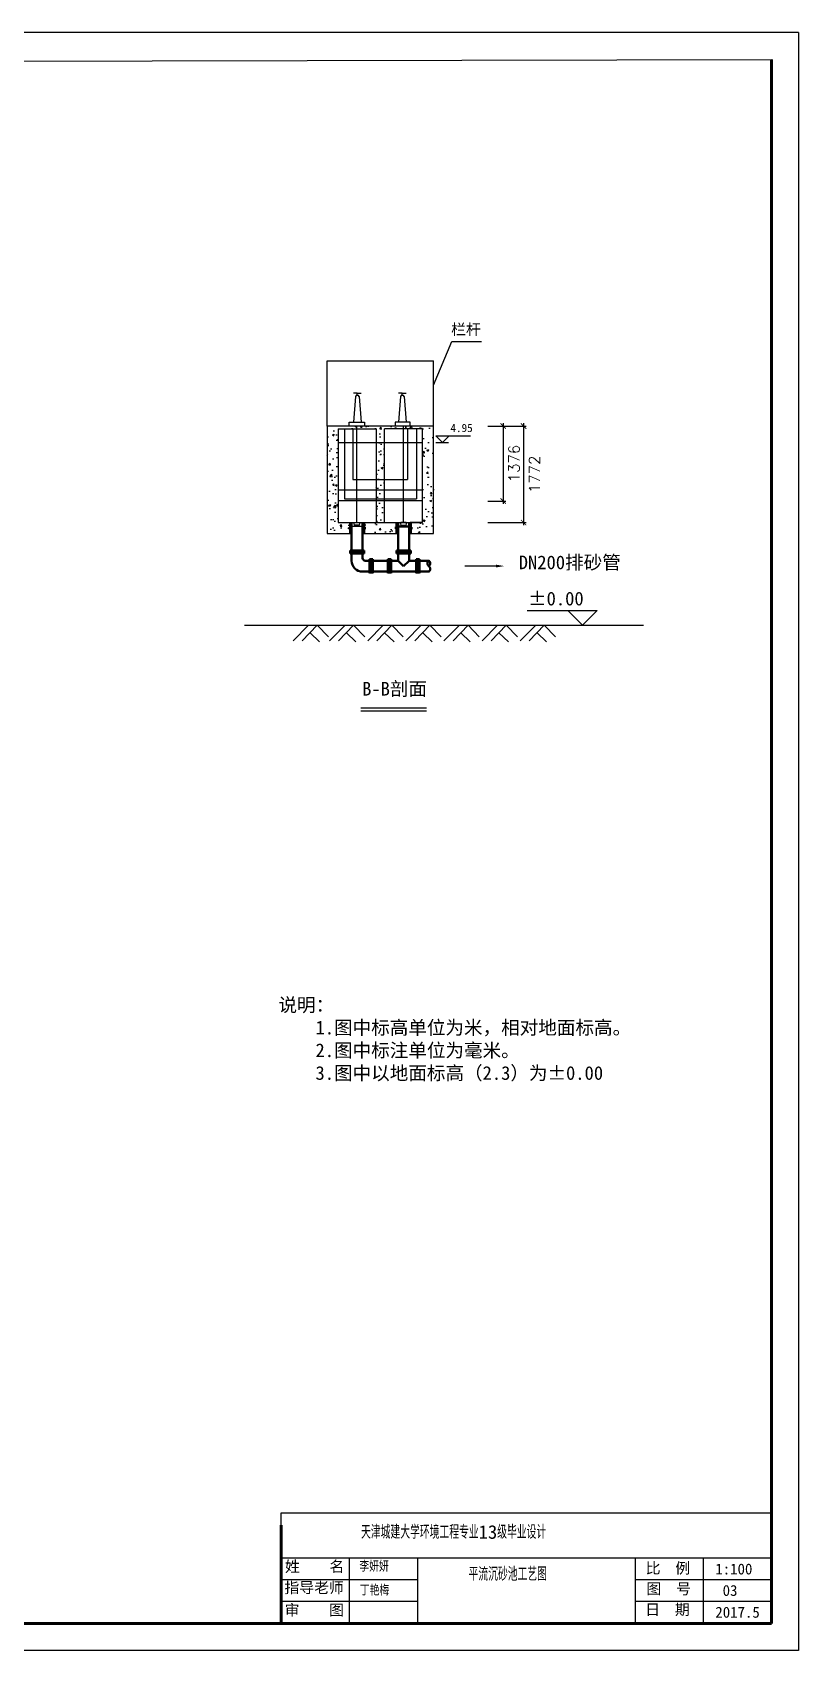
# Model space of a CAD drawing. Header units: inches. Extents: x -34962 to 57911, y -2619 to 27171.
# Drawn here: x 43841 to 57911, y -2529 to 27171 of the extents above; entities that cross this region are included whole.
import ezdxf

# ---------------------------------------------------------------- set-up
doc = ezdxf.new("R2010")
doc.units = ezdxf.units.IN
doc.header["$MEASUREMENT"] = 0
doc.linetypes.add('ACAD_ISO02W100', pattern=[15, 12, -3])
doc.layers.get('0').update_dxf_attribs({"lineweight": 30})
doc.layers.add('tukuang', color=7, linetype='Continuous', lineweight=60)
doc.layers.add('管道', color=90, linetype='Continuous', lineweight=50)
doc.layers.add('WALL', color=3, linetype='Continuous')
doc.layers.add('图层2', color=5, linetype='Continuous')
doc.styles.get("Standard").update_dxf_attribs({"font": 'txt', "bigfont": 'gbcbig.shx'})
doc.styles.add('样式 1', font='')
doc.styles.get('样式 1').set_extended_font_data('FangSong_GB2312')
doc.dimstyles.new('沉砂池', dxfattribs={"dimtxt": 200, "dimasz": 100, "dimexe": 50, "dimexo": 1000, "dimgap": 100, "dimtad": 2, "dimdec": 0, "dimdsep": 46, "dimtxsty": 'Standard', "dimblk": 'ARCHTICK', "dimcen": 2.5, "dimdle": 50, "dimadec": 0, "dimazin": 0, "dimtfac": 1, "dimtdec": 0, "dimtmove": 0, "dimatfit": 3, "dimldrblk": 'ARCHTICK', "dimfxl": 100, "dimarcsym": 0})
pattern_1 = [(50, (50822.62, 1339.52), (358.63, -31.376), [37.5, -412.5]), (355, (50822.6, 1339.5), (-69.376, 376.096), [30, -330]), (100.4514, (50852.5, 1336.9), (289.255, 344.72), [31.87, -350.571]), (46.1842, (50822.6, 1439.5), (533.62, -82.76), [56.25, -618.75]), (96.6356, (50867.1, 1432.6), (467.331, 487.059), [47.805, -525.856]), (351.1842, (50822.6, 1439.5), (467.331, 487.06), [45, -495]), (21, (50872.62, 1414.52), (298.4535, -201.3094), [37.5, -412.5]), (326, (50872.6, 1414.5), (121.658, 362.575), [30, -330]), (71.4514, (50897.5, 1397.74), (420.111, 161.265), [31.87, -350.571]), (37.5, (50822.62, 1339.52), (6.0799, 166.4469), [0, -326, 0, -335, 0, -331.25]), (7.5, (50822.62, 1339.52), (131.5348, 197.2059), [0, -191, 0, -318.5, 0, -126.25]), (327.5, (50711.12, 1339.52), (266.9112, -11.2774), [0, -125, 0, -390, 0, -517.5]), (317.5, (50661.12, 1339.52), (291.593, 50.0525), [0, -162.5, 0, -259, 0, -367.5])]

# ---------------------------------------------------------------- blocks, each defined once
blk = doc.blocks.new('_ARCHTICK')
at = {"color": 0, "linetype": 'ByBlock', "const_width": 0.15}
blk.add_lwpolyline([(-0.5, -0.5), (0.5, 0.5)], dxfattribs=at)
blk = doc.blocks.new('*D26')
at = {"color": 0, "lineweight": -2, "transparency": 16777216}
for p, q in [((52205, 19946), (52910, 19946)), ((52860, 19996), (52860, 18124)), ((52205, 18174), (52910, 18174))]:
    blk.add_line(p, q, dxfattribs=at)
at = {"layer": 'DEFPOINTS', "color": 0, "transparency": 16777216}
for p in [(51205, 19946), (51205, 18174), (52860, 18174)]:
    blk.add_point(p, dxfattribs=at)
at = {"color": 0, "lineweight": -2, "transparency": 16777216, "xscale": 100, "yscale": 100, "zscale": 100}
for p, rotation in [((52860, 19946), 90), ((52860, 18174), 270)]:
    blk.add_blockref('_ARCHTICK', p, dxfattribs=dict(at, rotation=rotation))
at = {"color": 0, "lineweight": -3, "transparency": 16777216, "insert": (53060, 19060), "char_height": 200, "attachment_point": 5, "rotation": 90}
blk.add_mtext('1772', dxfattribs=at)
blk = doc.blocks.new('*D27')
at = {"color": 0, "lineweight": -2, "transparency": 16777216}
for p, q in [((52205, 19946), (52536, 19946)), ((52486, 19996), (52486, 18520)), ((52205, 18570), (52536, 18570))]:
    blk.add_line(p, q, dxfattribs=at)
at = {"layer": 'DEFPOINTS', "color": 0, "transparency": 16777216}
for p in [(51205, 19946), (51205, 18570), (52486, 18570)]:
    blk.add_point(p, dxfattribs=at)
at = {"color": 0, "lineweight": -2, "transparency": 16777216, "xscale": 100, "yscale": 100, "zscale": 100}
for p, rotation in [((52486, 19946), 90), ((52486, 18570), 270)]:
    blk.add_blockref('_ARCHTICK', p, dxfattribs=dict(at, rotation=rotation))
at = {"color": 0, "lineweight": -3, "transparency": 16777216, "insert": (52686, 19258), "char_height": 200, "attachment_point": 5, "rotation": 90}
blk.add_mtext('1376', dxfattribs=at)

msp = doc.modelspace()

# ---------------------------------------------------------------- hatches: boundary and pattern name
at = {"lineweight": -3}
h = msp.add_hatch(dxfattribs=at)
h.set_pattern_fill('AR-CONC', color=256, scale=50, style=0)
h.set_pattern_definition(pattern_1)
h.paths.add_polyline_path([(49455, 19895.5), (49798.8, 19895.5), (49798.8, 19945.5), (49255, 19945.5), (49255, 19165.8), (49255, 17973.5), (49673.9, 17973.5), (49673.9, 18173.5), (49455, 18173.5)])
h.paths.add_polyline_path([(49933.9, 18173.5), (49933.9, 17973.5), (50528, 17973.5), (50528, 18173.5)])
h.paths.add_polyline_path([(51205, 19165.8), (51205, 19945.5), (50655.6, 19945.5), (50655.6, 19895.5), (51005, 19895.5), (51005, 19165.8), (51005, 18173.5), (50788, 18173.5), (50788, 17973.5), (51205, 17973.5)])
h = msp.add_hatch(dxfattribs=at)
h.set_pattern_fill('AR-CONC', color=256, scale=50, style=0)
h.set_pattern_definition(pattern_1)
h.paths.add_polyline_path([(50155, 19645.5), (50305, 19645.5), (50305, 19895.5), (50655.6, 19895.5), (50655.6, 19945.5), (49798.8, 19945.5), (49798.8, 19895.5), (50155, 19895.5)])
h.paths.add_polyline_path([(50155, 19165.8), (50155, 18965.5), (50305, 18965.5), (50305, 19213.2), (50305, 19645.5), (50155, 19645.5)])
h.paths.add_polyline_path([(50155, 18773.5), (50305, 18773.5), (50305, 18965.5), (50155, 18965.5)])
h.paths.add_polyline_path([(50155, 18610.7), (50305, 18610.7), (50305, 18773.5), (50155, 18773.5)])
h.paths.add_polyline_path([(50305, 18580.3), (50155, 18580.3), (50155, 18173.5), (50305, 18173.5)])
h.paths.add_polyline_path([(50155, 18610.7), (50155, 18580.3), (50305, 18580.3), (50305, 18610.7)])

# ---------------------------------------------------------------- linework, layer by layer
for p, q in [((57910.7, 27170.9), (57910.7, -2529.1)), ((51205, 20698.6), (51541.7, 21497.3)), ((51541.7, 21497.3), (52086.3, 21497.3)), ((49808, 20550.7), (49738.8, 20550.7)), ((49808, 20550.7), (49877.1, 20550.7)), ((49808, 20509.2), (49808, 20550.7)), ((50633.6, 20550.7), (50564.5, 20550.7)), ((50633.6, 20509.2), (50633.6, 20550.7)), ((50633.6, 20550.7), (50702.7, 20550.7)), ((49773.4, 20487.9), (49738.8, 20017.9)), ((49842.5, 20487.9), (49877.1, 20017.9)), ((50599.1, 20487.9), (50564.5, 20017.9)), ((50668.2, 20487.9), (50702.7, 20017.9)), ((49660.5, 20017.9), (49937, 20017.9)), ((49660.5, 19945.5), (49660.5, 20017.9)), ((49798.8, 18175.3), (49798.8, 19945.5)), ((49937, 20017.9), (49937, 19945.5)), ((50504.6, 20017.9), (50504.6, 19945.5)), ((50781, 20017.9), (50504.6, 20017.9)), ((50655.6, 18175.3), (50655.6, 19945.5)), ((50781, 19945.5), (50781, 20017.9)), ((51251.9, 19645.5), (51484.8, 19645.5)), ((49748.4, 18175.3), (49849.2, 18175.3)), ((49849.2, 18124.9), (49748.4, 18124.9)), ((50605.2, 18175.3), (50706, 18175.3)), ((50605.2, 18124.9), (50706, 18124.9)), ((52356.5, 17376.3), (51779.3, 17376.3)), ((52929, 16558.6), (54211.1, 16558.6)), ((53670.3, 16558.6), (53940.7, 16288.2)), ((53940.7, 16288.2), (54211.1, 16558.6)), ((48913.6, 16288.2), (48628.3, 16003.1)), ((49070.9, 16288.2), (48795.2, 16002.1)), ((48939.1, 16151.4), (49113.2, 15987.1)), ((49070.9, 16288.2), (49278.3, 16075.1)), ((49583.1, 16288.2), (49297.8, 16003.1)), ((49740.4, 16288.2), (49464.7, 16002.1)), ((49608.6, 16151.4), (49782.7, 15987.1)), ((49740.4, 16288.2), (49947.8, 16075.1)), ((50283.1, 16288.2), (49997.8, 16003.1)), ((50440.4, 16288.2), (50164.7, 16002.1)), ((50308.6, 16151.4), (50482.7, 15987.1)), ((50440.4, 16288.2), (50647.8, 16075.1)), ((50983.1, 16288.2), (50697.8, 16003.1)), ((51140.4, 16288.2), (50864.7, 16002.1)), ((51008.6, 16151.4), (51182.7, 15987.1)), ((51140.4, 16288.2), (51347.8, 16075.1)), ((51683.1, 16288.2), (51397.8, 16003.1)), ((51840.4, 16288.2), (51564.7, 16002.1)), ((51708.6, 16151.4), (51882.7, 15987.1)), ((51840.4, 16288.2), (52047.8, 16075.1)), ((52383.1, 16288.2), (52097.8, 16003.1)), ((52540.4, 16288.2), (52264.7, 16002.1)), ((52408.6, 16151.4), (52582.7, 15987.1)), ((52540.4, 16288.2), (52747.8, 16075.1)), ((53083.1, 16288.2), (52797.8, 16003.1)), ((53240.4, 16288.2), (52964.7, 16002.1)), ((53108.6, 16151.4), (53282.7, 15987.1)), ((53240.4, 16288.2), (53447.8, 16075.1)), ((57410.7, -829.1), (48410.7, -829.1)), ((49660.7, -829.1), (49660.7, -2029.1)), ((50910.7, -829.1), (50910.7, -2029.1)), ((54910.7, -829.1), (54910.7, -2029.1)), ((56160.7, -829.1), (56160.7, -2029.1)), ((50910.7, -1229.1), (48410.7, -1229.1)), ((57410.7, -1229.1), (54910.7, -1229.1)), ((50910.7, -1629.1), (48410.7, -1629.1)), ((57410.7, -1629.1), (54910.7, -1629.1)), ((57910.7, -2529.1), (15860.7, -2529.1))]:
    msp.add_line(p, q, dxfattribs=at)
at = {"color": 0, "ltscale": 0.5}
for p, q in [((51205, 19945.5), (49255, 19945.5)), ((49255, 19945.5), (49255, 19165.8)), ((51205, 19146.4), (51205, 19945.5)), ((49455, 19895.5), (49455, 18173.5)), ((50155, 19895.5), (50155, 19165.8)), ((50305, 19205.3), (50305, 19895.5)), ((51005, 19895.5), (50305, 19895.5)), ((51005, 19165.8), (51005, 19895.5)), ((49255, 19165.8), (49255, 17973.5)), ((50155, 19165.8), (50155, 18173.5)), ((50305, 18173.5), (50305, 19213.2)), ((51005, 18173.5), (51005, 19165.8)), ((51205, 17973.5), (51205, 19165.8)), ((49455, 18173.5), (49673.4, 18173.5)), ((49924.2, 18173.5), (50155, 18173.5)), ((50045.5, 18172.1), (50045.5, 18172.1)), ((50305, 18173.5), (50529.2, 18173.5)), ((49255, 17973.5), (49703.9, 17973.5)), ((49903.9, 17973.5), (50558, 17973.5)), ((50558.2, 18072.4), (50558.2, 18072.4)), ((50758, 17973.5), (51205, 17973.5))]:
    msp.add_line(p, q, dxfattribs=at)
for p, q in [((49455, 19895.5), (50155, 19895.5)), ((49455, 19645.5), (51005, 19645.5)), ((49455, 18773.5), (51005, 18773.5)), ((49726.8, 18965.5), (50730.6, 18965.5)), ((49455, 18580.3), (51005, 18580.3)), ((49455, 18173.5), (51005, 18173.5)), ((50655.6, 18175.3), (50605.2, 18175.3)), ((50706, 18175.3), (50655.6, 18175.3)), ((49255, 17973.5), (49703.9, 17973.5)), ((49903.9, 17973.5), (50558, 17973.5)), ((50758, 17973.5), (51205, 17973.5)), ((47735.2, 16288.2), (55065.2, 16288.2))]:
    msp.add_line(p, q)
at = {"lineweight": 30}
msp.add_line((49903.9, 18099.7), (49703.9, 18099.7), dxfattribs=at)
at = {"color": 3}
for p, q in [((50093.9, 17243.5), (50033.9, 17243.5)), ((50428, 17243.5), (50368, 17243.5)), ((50948, 17243.5), (50888, 17243.5))]:
    msp.add_line(p, q, dxfattribs=at)
at = {"color": 0, "ltscale": 0.5}
for points in [[(49570.8, 19895.5), (49570.8, 19165.8)], [(49726.8, 19895.5), (49726.8, 19165.8)], [(50730.6, 19895.5), (50730.6, 19165.8)], [(50894.1, 19895.5), (50894.1, 18610.7)], [(49570.8, 19165.8), (49570.8, 18610.7)], [(49726.8, 19165.8), (49726.8, 18965.5)], [(50730.6, 19165.8), (50730.6, 18965.5)], [(49570.8, 18610.7), (50894.1, 18610.7)], [(51005, 18173.5), (50780, 18173.5)]]:
    msp.add_lwpolyline(points, dxfattribs=at)
at = {"lineweight": -3, "ltscale": 10}
msp.add_lwpolyline([(52356.5, 17376.3, 50, 0, 0), (52506.5, 17376.3, 0, 0, 0)], format="xyseb", dxfattribs=at)
at = {"color": 0, "lineweight": -3, "ltscale": 0.5}
for points in [[(49870.6, 14771.6), (51078, 14771.6)], [(49870.6, 14716.1), (51078, 14716.1)]]:
    msp.add_lwpolyline(points, dxfattribs=at)
at = {"lineweight": -3}
for centre, radius, start, end in [((49808, 20470.5), 38.7, 26.75443, 153.24557), ((50633.6, 20470.5), 38.7, 26.75443, 153.24557), ((49798.8, 18150.1), 56.3, 153.43495, 206.56505), ((49798.8, 18150.1), 56.3, 333.43495, 26.56505), ((50655.6, 18150.1), 56.3, 153.43495, 206.56505), ((50655.6, 18150.1), 56.3, 333.43495, 26.56505)]:
    msp.add_arc(centre, radius, start, end, dxfattribs=at)
at = {"layer": 'tukuang'}
for p, q in [((57410.7, 26670.9), (57410.7, -2029.1)), ((57410.7, 26670.9), (57410.7, -2029.1)), ((48410.7, -229.1), (48410.7, -2029.1)), ((57410.7, -2029.1), (17110.7, -2029.1))]:
    msp.add_line(p, q, dxfattribs=at)
at = {"layer": 'WALL', "color": 0}
for p, q in [((57910.7, 27170.9), (15860.7, 27170.9)), ((17110.7, 26581.5), (57410.7, 26670.9)), ((48410.7, -229.1), (48410.7, 1.6)), ((48410.7, 1.6), (57410.7, 1.6))]:
    msp.add_line(p, q, dxfattribs=at)
at = {"layer": 'WALL'}
for p, q in [((49255, 19945.5), (49255, 21145.5)), ((49255, 21145.5), (51205, 21145.5)), ((51205, 19945.5), (51205, 21145.5))]:
    msp.add_line(p, q, dxfattribs=at)
at = {"layer": '图层2', "color": 0}
for p, q in [((51373.8, 19645.5), (51251.9, 19767.4)), ((51251.9, 19767.4), (51888.8, 19767.4)), ((51495.7, 19767.4), (51373.8, 19645.5))]:
    msp.add_line(p, q, dxfattribs=at)
at = {"layer": '管道'}
for p, q in [((49673.9, 17973.5), (49673.9, 18173.5)), ((49703.9, 17473.5), (49703.9, 18173.5)), ((49903.9, 17523.5), (49903.9, 18173.5)), ((49933.9, 18173.5), (49933.9, 17973.5)), ((50528, 17973.5), (50528, 18173.5)), ((50558, 18023.5), (50558, 18173.5)), ((50758, 17473.5), (50758, 18173.5)), ((50788, 17973.5), (50788, 18173.5)), ((49673.9, 18072.5), (49643.9, 18072.5)), ((49963.9, 18073.5), (49933.9, 18073.5)), ((50528, 18074.6), (50498, 18074.6)), ((50558, 17473.5), (50558, 18023.5)), ((50788, 18073.5), (50818, 18073.5)), ((49933.9, 17663.5), (49673.9, 17663.5)), ((49673.9, 17663.5), (49673.9, 17603.5)), ((49933.9, 17633.5), (49673.9, 17633.5)), ((49933.9, 17603.5), (49673.9, 17603.5)), ((49933.9, 17603.5), (49933.9, 17663.5)), ((50788, 17663.5), (50528, 17663.5)), ((50528, 17603.5), (50528, 17663.5)), ((50788, 17633.5), (50528, 17633.5)), ((50788, 17603.5), (50528, 17603.5)), ((50788, 17603.5), (50788, 17663.5)), ((51122, 17273.5), (49903.9, 17273.5)), ((50558, 17473.5), (49953.9, 17473.5)), ((50093.9, 17503.5), (50033.9, 17503.5)), ((50428, 17503.5), (50368, 17503.5)), ((50558, 17473.5), (50658, 17373.5)), ((50658, 17373.5), (50758, 17473.5)), ((51122, 17473.5), (50758, 17473.5)), ((50948, 17503.5), (50888, 17503.5))]:
    msp.add_line(p, q, dxfattribs=at)
at = {"layer": '管道', "color": 3}
for p, q in [((50033.9, 17243.5), (50033.9, 17503.5)), ((50063.9, 17243.5), (50063.9, 17503.5)), ((50093.9, 17243.5), (50093.9, 17503.5)), ((50368, 17243.5), (50368, 17503.5)), ((50398, 17243.5), (50398, 17503.5)), ((50428, 17243.5), (50428, 17503.5)), ((50888, 17243.5), (50888, 17503.5)), ((50918, 17243.5), (50918, 17503.5)), ((50948, 17243.5), (50948, 17503.5))]:
    msp.add_line(p, q, dxfattribs=at)
at = {"layer": '管道', "color": 7}
msp.add_lwpolyline([(50558, 18099.7), (50758, 18099.7)], dxfattribs=at)
at = {"layer": '管道'}
for centre, radius, start, end in [((49953.9, 17523.5), 50, 180, 270), ((49903.9, 17473.5), 200, 180, 270), ((51158.8, 17423.5), 62.1, 126.34205, 233.65795), ((51085.2, 17423.5), 62.1, 306.34205, 53.65795), ((51085.2, 17323.5), 62.1, 306.34205, 53.65795)]:
    msp.add_arc(centre, radius, start, end, dxfattribs=at)

# ---------------------------------------------------------------- texts
at = {"lineweight": -3, "insert": (51530.5, 21820.4), "char_height": 200, "width": 1178.993, "attachment_point": 1}
msp.add_mtext('{\\fFangSong_GB2312|b0|i0|c134|p49;栏杆}', dxfattribs=at)
at = {"attachment_point": 1}
for s, insert, char_height, width in [('{\\fFangSong_GB2312|b0|i0|c134|p49;DN200排砂管}', (52771.5, 17568.9), 250, 2002.376), ('{\\f宋体|b0|i0|c134|p2;±0.00}', (52943, 16903.9), 250, 1396.56), ('天津城建大学环境工程专业{\\fFangSong_GB2312|b0|i0|c134|p49;13}级毕业设计', (49876.2, -226.3), 250, 6563.214), ('{\\fFangSong_GB2312|b0|i0|c134|p49;姓    名}', (48479.6, -884.5), 200, 1128.448), ('李妍妍', (49845.5, -879.7), 200, 951.184), ('{\\fFangSong_GB2312|b0|i0|c134|p49;比  例}', (55102.4, -913.7), 200, 951.184), ('平流沉砂池工艺图', (51849.5, -997.7), 250, 2129.242), ('{\\fFangSong_GB2312|b0|i0|c134|p49;1:100}', (56381, -930.9), 200, 951.184), ('{\\fFangSong_GB2312|b0|i0|c134|p49;指导老师}', (48468.7, -1271.5), 200, 1151.988), ('丁艳梅', (49854.2, -1318.6), 200, 951.184), ('{\\fFangSong_GB2312|b0|i0|c134|p49;图  号}', (55117, -1293.7), 200, 951.184), ('{\\fFangSong_GB2312|b0|i0|c134|p49;03}', (56515.3, -1325), 200, 951.184), ('{\\fFangSong_GB2312|b0|i0|c134|p49;审    图}', (48474, -1683.3), 200, 1059.589), ('{\\fFangSong_GB2312|b0|i0|c134|p49;日  期}', (55093, -1673.5), 200, 951.184), ('{\\fFangSong_GB2312|b0|i0|c134|p49;2017.5}', (56381, -1724.6), 200, 951.184)]:
    msp.add_mtext(s, dxfattribs=dict(at, insert=insert, char_height=char_height, width=width))
at = {"color": 0, "linetype": 'ACAD_ISO02W100', "ltscale": 0.5, "insert": (49896.3, 15249), "char_height": 250, "width": 2851.969, "attachment_point": 1}
msp.add_mtext('{\\fFangSong_GB2312|b0|i0|c134|p49;B-B剖面}', dxfattribs=at)
at = {"ltscale": 10, "insert": (48359.4, 9447.6), "char_height": 250, "width": 6319.4, "attachment_point": 1}
msp.add_mtext('{\\fFangSong_GB2312|b0|i0|c134|p49;说明：\\P    1.图中标高单位为米，相对地面标高。\\P    2.图中标注单位为毫米。\\P    3.图中以地面标高（2.3）为%%P0.00}   ', dxfattribs=at)
at = {"layer": '图层2', "color": 0, "insert": (51518, 19985.5), "char_height": 150, "width": 476.307, "attachment_point": 1, "style": '样式 1'}
msp.add_mtext('4.95', dxfattribs=at)

# ---------------------------------------------------------------- dimensions: what is measured, and where the dimension line sits
at = {"lineweight": -3}
for base, p2, picture, middle in [((52860.2, 18173.5), (51205, 18173.5), '*D26', (53060.2, 19059.5)), ((52486.4, 18569.7), (51205, 18569.7), '*D27', (52686.4, 19257.6))]:
    dim = msp.add_linear_dim(base=base, p1=(51205, 19945.5), p2=p2, angle=90, dimstyle='沉砂池', dxfattribs=at)
    dim.commit()
    dim.dimension.update_dxf_attribs({"geometry": picture, "text_midpoint": middle})

doc.saveas('drawing.dxf')
